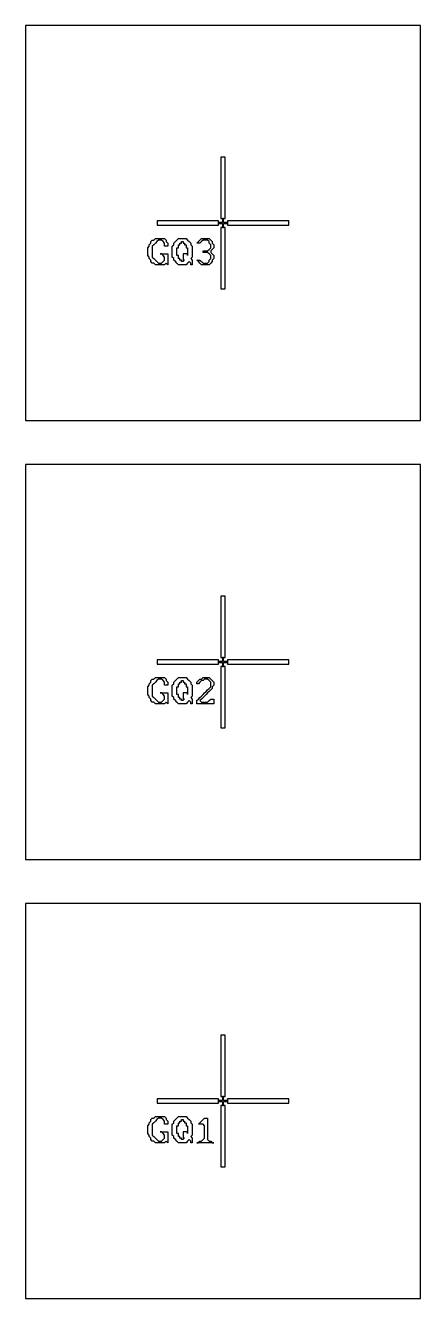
# Model space of a CAD drawing. Extents: x -3590 to 3590, y -2090 to 2775.
# Drawn here: x 3410 to 3590, y -290 to 290 of the extents above; entities that cross this region are included whole.
import ezdxf

# ---------------------------------------------------------------- set-up
doc = ezdxf.new("R2010")
doc.units = 0

msp = doc.modelspace()

# ---------------------------------------------------------------- linework, layer by layer
at = {"layer": 'M1_Neg'}
for points in [[(3499, 202), (3501, 202), (3501, 230), (3499, 230)], [(3470, 199), (3498, 199), (3498, 201), (3470, 201)], [(3502, 200.2), (3500.2, 200.2), (3500.2, 202), (3499.8, 202), (3499.8, 200.2), (3498, 200.2), (3498, 199.8), (3499.8, 199.8), (3499.8, 198), (3500.2, 198), (3500.2, 199.8), (3502, 199.8)], [(3499, 170), (3501, 170), (3501, 198), (3499, 198)], [(3502, 199), (3530, 199), (3530, 201), (3502, 201)], [(3465.7, 188.7), (3466.4, 189.4), (3466.4, 190.1), (3467.1, 190.8), (3467.1, 191.5), (3467.8, 192.2), (3468.5, 192.2), (3469.2, 192.9), (3469.9, 192.9), (3470.6, 192.9), (3471.3, 192.9), (3472, 192.9), (3472.7, 192.9), (3473.4, 192.9), (3474.1, 192.2), (3474.1, 191.5), (3474.8, 190.8), (3474.8, 190.1), (3474.8, 189.4), (3474.1, 189.4), (3473.4, 189.4), (3473.4, 190.1), (3473.4, 190.8), (3472.7, 191.5), (3472, 192.2), (3471.3, 192.2), (3470.6, 192.2), (3469.9, 191.5), (3469.2, 190.8), (3468.5, 190.1), (3467.8, 189.4), (3467.8, 188.7), (3467.8, 188), (3467.8, 187.3), (3467.8, 186.6), (3467.8, 185.9), (3467.8, 185.2), (3467.8, 184.5), (3468.5, 183.8), (3469.2, 183.1), (3469.9, 182.4), (3470.6, 181.7), (3471.3, 181.7), (3472, 181.7), (3472.7, 182.4), (3473.4, 183.1), (3473.4, 183.8), (3473.4, 184.5), (3472.7, 185.2), (3472, 185.9), (3471.3, 185.9), (3472, 185.9), (3472.7, 185.9), (3473.4, 185.9), (3474.1, 185.9), (3474.8, 185.9), (3474.8, 185.2), (3474.8, 184.5), (3474.8, 183.8), (3474.8, 183.1), (3474.8, 182.4), (3474.8, 181.7), (3474.8, 181), (3474.1, 181.7), (3473.4, 181), (3472.7, 181), (3472, 181), (3471.3, 181), (3470.6, 181), (3469.9, 181), (3469.2, 181), (3468.5, 181.7), (3467.8, 181.7), (3467.1, 182.4), (3467.1, 183.1), (3466.4, 183.8), (3466.4, 184.5), (3465.7, 185.2), (3465.7, 185.9), (3465.7, 186.6), (3465.7, 187.3), (3465.7, 188), (3465.7, 188.7)], [(3476.9, 189.4), (3477.6, 190.1), (3477.6, 190.8), (3478.3, 191.5), (3479, 192.2), (3479.7, 192.9), (3480.4, 192.9), (3481.1, 192.9), (3481.8, 192.9), (3482.5, 192.9), (3483.2, 192.9), (3483.9, 192.2), (3484.6, 191.5), (3485.3, 190.8), (3485.3, 190.1), (3486, 189.4), (3486, 188.7), (3486, 188), (3486, 187.3), (3486, 186.6), (3486, 185.9), (3486, 185.2), (3486, 184.5), (3485.3, 183.8), (3486, 183.1), (3486, 182.4), (3486, 181.7), (3486, 181), (3485.3, 181), (3485.3, 181.7), (3484.6, 182.4), (3483.9, 181.7), (3483.2, 181), (3482.5, 181), (3481.8, 181), (3481.1, 181), (3480.4, 181), (3479.7, 181), (3479, 181.7), (3478.3, 182.4), (3477.6, 183.1), (3477.6, 183.8), (3476.9, 184.5), (3476.9, 185.2), (3476.9, 185.9), (3476.9, 186.6), (3476.9, 187.3), (3476.9, 188), (3476.9, 188.7), (3476.9, 189.4)], [(3488.1, 190.8), (3488.8, 191.5), (3489.5, 192.2), (3490.2, 192.9), (3490.9, 192.9), (3491.6, 192.9), (3492.3, 192.9), (3493, 192.9), (3493.7, 192.9), (3494.4, 192.2), (3495.1, 191.5), (3495.1, 190.8), (3495.8, 190.1), (3495.8, 189.4), (3495.8, 188.7), (3495.1, 188), (3494.4, 187.3), (3494.4, 186.6), (3495.1, 185.9), (3495.8, 185.2), (3495.8, 184.5), (3495.8, 183.8), (3495.1, 183.1), (3495.1, 182.4), (3494.4, 181.7), (3493.7, 181), (3493, 181), (3492.3, 181), (3491.6, 181), (3490.9, 181), (3490.2, 181), (3489.5, 181.7), (3488.8, 182.4), (3488.1, 183.1), (3488.8, 183.1), (3489.5, 183.1), (3490.2, 182.4), (3490.9, 181.7), (3491.6, 181.7), (3492.3, 181.7), (3493, 181.7), (3493.7, 182.4), (3493.7, 183.1), (3494.4, 183.8), (3494.4, 184.5), (3494.4, 185.2), (3493.7, 185.9), (3493, 186.6), (3492.3, 186.6), (3491.6, 186.6), (3490.9, 186.6), (3490.9, 187.3), (3491.6, 187.3), (3492.3, 187.3), (3493, 187.3), (3493.7, 188), (3494.4, 188.7), (3494.4, 189.4), (3494.4, 190.1), (3493.7, 190.8), (3493.7, 191.5), (3493, 192.2), (3492.3, 192.2), (3491.6, 192.2), (3490.9, 192.2), (3490.2, 191.5), (3489.5, 190.8), (3488.8, 190.8), (3488.1, 190.8)], [(3499, 2), (3501, 2), (3501, 30), (3499, 30)], [(3470, -1), (3498, -1), (3498, 1), (3470, 1)], [(3502, 0.2), (3500.2, 0.2), (3500.2, 2), (3499.8, 2), (3499.8, 0.2), (3498, 0.2), (3498, -0.2), (3499.8, -0.2), (3499.8, -2), (3500.2, -2), (3500.2, -0.2), (3502, -0.2)], [(3502, -1), (3530, -1), (3530, 1), (3502, 1)], [(3499, -30), (3501, -30), (3501, -2), (3499, -2)], [(3465.7, -11.3), (3466.4, -10.6), (3466.4, -9.9), (3467.1, -9.2), (3467.1, -8.5), (3467.8, -7.8), (3468.5, -7.8), (3469.2, -7.1), (3469.9, -7.1), (3470.6, -7.1), (3471.3, -7.1), (3472, -7.1), (3472.7, -7.1), (3473.4, -7.1), (3474.1, -7.8), (3474.1, -8.5), (3474.8, -9.2), (3474.8, -9.9), (3474.8, -10.6), (3474.1, -10.6), (3473.4, -10.6), (3473.4, -9.9), (3473.4, -9.2), (3472.7, -8.5), (3472, -7.8), (3471.3, -7.8), (3470.6, -7.8), (3469.9, -8.5), (3469.2, -9.2), (3468.5, -9.9), (3467.8, -10.6), (3467.8, -11.3), (3467.8, -12), (3467.8, -12.7), (3467.8, -13.4), (3467.8, -14.1), (3467.8, -14.8), (3467.8, -15.5), (3468.5, -16.2), (3469.2, -16.9), (3469.9, -17.6), (3470.6, -18.3), (3471.3, -18.3), (3472, -18.3), (3472.7, -17.6), (3473.4, -16.9), (3473.4, -16.2), (3473.4, -15.5), (3472.7, -14.8), (3472, -14.1), (3471.3, -14.1), (3472, -14.1), (3472.7, -14.1), (3473.4, -14.1), (3474.1, -14.1), (3474.8, -14.1), (3474.8, -14.8), (3474.8, -15.5), (3474.8, -16.2), (3474.8, -16.9), (3474.8, -17.6), (3474.8, -18.3), (3474.8, -19), (3474.1, -18.3), (3473.4, -19), (3472.7, -19), (3472, -19), (3471.3, -19), (3470.6, -19), (3469.9, -19), (3469.2, -19), (3468.5, -18.3), (3467.8, -18.3), (3467.1, -17.6), (3467.1, -16.9), (3466.4, -16.2), (3466.4, -15.5), (3465.7, -14.8), (3465.7, -14.1), (3465.7, -13.4), (3465.7, -12.7), (3465.7, -12), (3465.7, -11.3)], [(3476.9, -10.6), (3477.6, -9.9), (3477.6, -9.2), (3478.3, -8.5), (3479, -7.8), (3479.7, -7.1), (3480.4, -7.1), (3481.1, -7.1), (3481.8, -7.1), (3482.5, -7.1), (3483.2, -7.1), (3483.9, -7.8), (3484.6, -8.5), (3485.3, -9.2), (3485.3, -9.9), (3486, -10.6), (3486, -11.3), (3486, -12), (3486, -12.7), (3486, -13.4), (3486, -14.1), (3486, -14.8), (3486, -15.5), (3485.3, -16.2), (3486, -16.9), (3486, -17.6), (3486, -18.3), (3486, -19), (3485.3, -19), (3485.3, -18.3), (3484.6, -17.6), (3483.9, -18.3), (3483.2, -19), (3482.5, -19), (3481.8, -19), (3481.1, -19), (3480.4, -19), (3479.7, -19), (3479, -18.3), (3478.3, -17.6), (3477.6, -16.9), (3477.6, -16.2), (3476.9, -15.5), (3476.9, -14.8), (3476.9, -14.1), (3476.9, -13.4), (3476.9, -12.7), (3476.9, -12), (3476.9, -11.3), (3476.9, -10.6)], [(3488.1, -9.2), (3488.8, -8.5), (3489.5, -7.8), (3490.2, -7.8), (3490.9, -7.1), (3491.6, -7.1), (3492.3, -7.1), (3493, -7.1), (3493.7, -7.1), (3494.4, -7.8), (3495.1, -8.5), (3495.8, -9.2), (3495.8, -9.9), (3495.8, -10.6), (3495.1, -11.3), (3495.1, -12), (3494.4, -12.7), (3493.7, -13.4), (3493, -14.1), (3492.3, -14.8), (3491.6, -15.5), (3490.9, -16.2), (3490.2, -16.9), (3489.5, -17.6), (3490.2, -18.3), (3490.9, -18.3), (3491.6, -18.3), (3492.3, -18.3), (3493, -18.3), (3493.7, -17.6), (3494.4, -16.9), (3495.1, -16.9), (3495.8, -16.9), (3495.8, -17.6), (3495.8, -18.3), (3495.8, -19), (3495.1, -19), (3494.4, -19), (3493.7, -19), (3493, -19), (3492.3, -19), (3491.6, -19), (3490.9, -19), (3490.2, -19), (3489.5, -19), (3488.8, -19), (3488.1, -19), (3488.1, -18.3), (3488.1, -17.6), (3488.8, -16.9), (3489.5, -16.2), (3490.2, -15.5), (3490.9, -14.8), (3491.6, -14.1), (3492.3, -13.4), (3493, -12.7), (3493.7, -12), (3494.4, -11.3), (3494.4, -10.6), (3494.4, -9.9), (3494.4, -9.2), (3493.7, -8.5), (3493, -7.8), (3492.3, -7.8), (3491.6, -7.8), (3490.9, -8.5), (3490.2, -8.5), (3489.5, -9.2), (3488.8, -9.9), (3488.1, -9.9), (3488.1, -9.2)], [(3499, -198), (3501, -198), (3501, -170), (3499, -170)], [(3470, -201), (3498, -201), (3498, -199), (3470, -199)], [(3502, -199.8), (3500.2, -199.8), (3500.2, -198), (3499.8, -198), (3499.8, -199.8), (3498, -199.8), (3498, -200.2), (3499.8, -200.2), (3499.8, -202), (3500.2, -202), (3500.2, -200.2), (3502, -200.2)], [(3499, -230), (3501, -230), (3501, -202), (3499, -202)], [(3502, -201), (3530, -201), (3530, -199), (3502, -199)], [(3465.7, -211.3), (3466.4, -210.6), (3466.4, -209.9), (3467.1, -209.2), (3467.1, -208.5), (3467.8, -207.8), (3468.5, -207.8), (3469.2, -207.1), (3469.9, -207.1), (3470.6, -207.1), (3471.3, -207.1), (3472, -207.1), (3472.7, -207.1), (3473.4, -207.1), (3474.1, -207.8), (3474.1, -208.5), (3474.8, -209.2), (3474.8, -209.9), (3474.8, -210.6), (3474.1, -210.6), (3473.4, -210.6), (3473.4, -209.9), (3473.4, -209.2), (3472.7, -208.5), (3472, -207.8), (3471.3, -207.8), (3470.6, -207.8), (3469.9, -208.5), (3469.2, -209.2), (3468.5, -209.9), (3467.8, -210.6), (3467.8, -211.3), (3467.8, -212), (3467.8, -212.7), (3467.8, -213.4), (3467.8, -214.1), (3467.8, -214.8), (3467.8, -215.5), (3468.5, -216.2), (3469.2, -216.9), (3469.9, -217.6), (3470.6, -218.3), (3471.3, -218.3), (3472, -218.3), (3472.7, -217.6), (3473.4, -216.9), (3473.4, -216.2), (3473.4, -215.5), (3472.7, -214.8), (3472, -214.1), (3471.3, -214.1), (3472, -214.1), (3472.7, -214.1), (3473.4, -214.1), (3474.1, -214.1), (3474.8, -214.1), (3474.8, -214.8), (3474.8, -215.5), (3474.8, -216.2), (3474.8, -216.9), (3474.8, -217.6), (3474.8, -218.3), (3474.8, -219), (3474.1, -218.3), (3473.4, -219), (3472.7, -219), (3472, -219), (3471.3, -219), (3470.6, -219), (3469.9, -219), (3469.2, -219), (3468.5, -218.3), (3467.8, -218.3), (3467.1, -217.6), (3467.1, -216.9), (3466.4, -216.2), (3466.4, -215.5), (3465.7, -214.8), (3465.7, -214.1), (3465.7, -213.4), (3465.7, -212.7), (3465.7, -212), (3465.7, -211.3)], [(3476.9, -210.6), (3477.6, -209.9), (3477.6, -209.2), (3478.3, -208.5), (3479, -207.8), (3479.7, -207.1), (3480.4, -207.1), (3481.1, -207.1), (3481.8, -207.1), (3482.5, -207.1), (3483.2, -207.1), (3483.9, -207.8), (3484.6, -208.5), (3485.3, -209.2), (3485.3, -209.9), (3486, -210.6), (3486, -211.3), (3486, -212), (3486, -212.7), (3486, -213.4), (3486, -214.1), (3486, -214.8), (3486, -215.5), (3485.3, -216.2), (3486, -216.9), (3486, -217.6), (3486, -218.3), (3486, -219), (3485.3, -219), (3485.3, -218.3), (3484.6, -217.6), (3483.9, -218.3), (3483.2, -219), (3482.5, -219), (3481.8, -219), (3481.1, -219), (3480.4, -219), (3479.7, -219), (3479, -218.3), (3478.3, -217.6), (3477.6, -216.9), (3477.6, -216.2), (3476.9, -215.5), (3476.9, -214.8), (3476.9, -214.1), (3476.9, -213.4), (3476.9, -212.7), (3476.9, -212), (3476.9, -211.3), (3476.9, -210.6)], [(3488.1, -219), (3488.8, -219), (3489.5, -218.3), (3490.2, -218.3), (3490.9, -217.6), (3491.6, -216.9), (3491.6, -216.2), (3491.6, -215.5), (3491.6, -214.8), (3491.6, -214.1), (3491.6, -213.4), (3491.6, -212.7), (3491.6, -212), (3491.6, -211.3), (3490.9, -210.6), (3490.2, -210.6), (3489.5, -210.6), (3488.8, -210.6), (3489.5, -209.9), (3490.2, -209.2), (3490.9, -208.5), (3491.6, -207.8), (3492.3, -207.8), (3493, -207.8), (3493, -208.5), (3493, -209.2), (3493, -209.9), (3493, -210.6), (3493, -211.3), (3493, -212), (3493, -212.7), (3493, -213.4), (3493, -214.1), (3493, -214.8), (3493, -215.5), (3493, -216.2), (3493, -216.9), (3493, -217.6), (3493.7, -218.3), (3494.4, -218.3), (3495.1, -219), (3495.8, -219), (3495.1, -219), (3494.4, -219), (3493.7, -219), (3493, -219), (3492.3, -219), (3491.6, -219), (3490.9, -219), (3490.2, -219), (3489.5, -219), (3488.8, -219), (3488.1, -219)]]:
    msp.add_lwpolyline(points, close=True, dxfattribs=at)
at = {"layer": 'M1_Pos'}
for points in [[(3479, 188.7), (3479.7, 188.7), (3479.7, 189.4), (3479.7, 190.1), (3480.4, 190.1), (3480.4, 190.8), (3481.1, 190.8), (3481.1, 191.5), (3481.8, 191.5), (3481.8, 190.8), (3482.5, 190.8), (3482.5, 190.1), (3483.2, 190.1), (3483.2, 189.4), (3483.2, 188.7), (3483.9, 188.7), (3483.9, 188), (3483.9, 187.3), (3483.9, 186.6), (3483.9, 185.9), (3483.9, 185.2), (3483.9, 185.9), (3483.2, 185.9), (3482.5, 185.9), (3481.8, 185.9), (3481.8, 185.2), (3481.8, 184.5), (3481.8, 183.8), (3481.8, 183.1), (3482.5, 183.1), (3481.8, 183.1), (3481.8, 182.4), (3481.1, 182.4), (3481.1, 183.1), (3480.4, 183.1), (3480.4, 183.8), (3479.7, 183.8), (3479.7, 184.5), (3479.7, 185.2), (3479, 185.2), (3479, 185.9), (3479, 186.6), (3479, 187.3), (3479, 188), (3479, 188.7)], [(3479, -11.3), (3479.7, -11.3), (3479.7, -10.6), (3479.7, -9.9), (3480.4, -9.9), (3480.4, -9.2), (3481.1, -9.2), (3481.1, -8.5), (3481.8, -8.5), (3481.8, -9.2), (3482.5, -9.2), (3482.5, -9.9), (3483.2, -9.9), (3483.2, -10.6), (3483.2, -11.3), (3483.9, -11.3), (3483.9, -12), (3483.9, -12.7), (3483.9, -13.4), (3483.9, -14.1), (3483.9, -14.8), (3483.9, -14.1), (3483.2, -14.1), (3482.5, -14.1), (3481.8, -14.1), (3481.8, -14.8), (3481.8, -15.5), (3481.8, -16.2), (3481.8, -16.9), (3482.5, -16.9), (3481.8, -16.9), (3481.8, -17.6), (3481.1, -17.6), (3481.1, -16.9), (3480.4, -16.9), (3480.4, -16.2), (3479.7, -16.2), (3479.7, -15.5), (3479.7, -14.8), (3479, -14.8), (3479, -14.1), (3479, -13.4), (3479, -12.7), (3479, -12), (3479, -11.3)], [(3479, -211.3), (3479.7, -211.3), (3479.7, -210.6), (3479.7, -209.9), (3480.4, -209.9), (3480.4, -209.2), (3481.1, -209.2), (3481.1, -208.5), (3481.8, -208.5), (3481.8, -209.2), (3482.5, -209.2), (3482.5, -209.9), (3483.2, -209.9), (3483.2, -210.6), (3483.2, -211.3), (3483.9, -211.3), (3483.9, -212), (3483.9, -212.7), (3483.9, -213.4), (3483.9, -214.1), (3483.9, -214.8), (3483.9, -214.1), (3483.2, -214.1), (3482.5, -214.1), (3481.8, -214.1), (3481.8, -214.8), (3481.8, -215.5), (3481.8, -216.2), (3481.8, -216.9), (3482.5, -216.9), (3481.8, -216.9), (3481.8, -217.6), (3481.1, -217.6), (3481.1, -216.9), (3480.4, -216.9), (3480.4, -216.2), (3479.7, -216.2), (3479.7, -215.5), (3479.7, -214.8), (3479, -214.8), (3479, -214.1), (3479, -213.4), (3479, -212.7), (3479, -212), (3479, -211.3)]]:
    msp.add_lwpolyline(points, close=True, dxfattribs=at)
at = {"layer": 'M2_Neg'}
for points in [[(3410, 110), (3590, 110), (3590, 290), (3410, 290)], [(3410, -90), (3590, -90), (3590, 90), (3410, 90)], [(3410, -290), (3590, -290), (3590, -110), (3410, -110)]]:
    msp.add_lwpolyline(points, close=True, dxfattribs=at)

doc.saveas('drawing.dxf')
